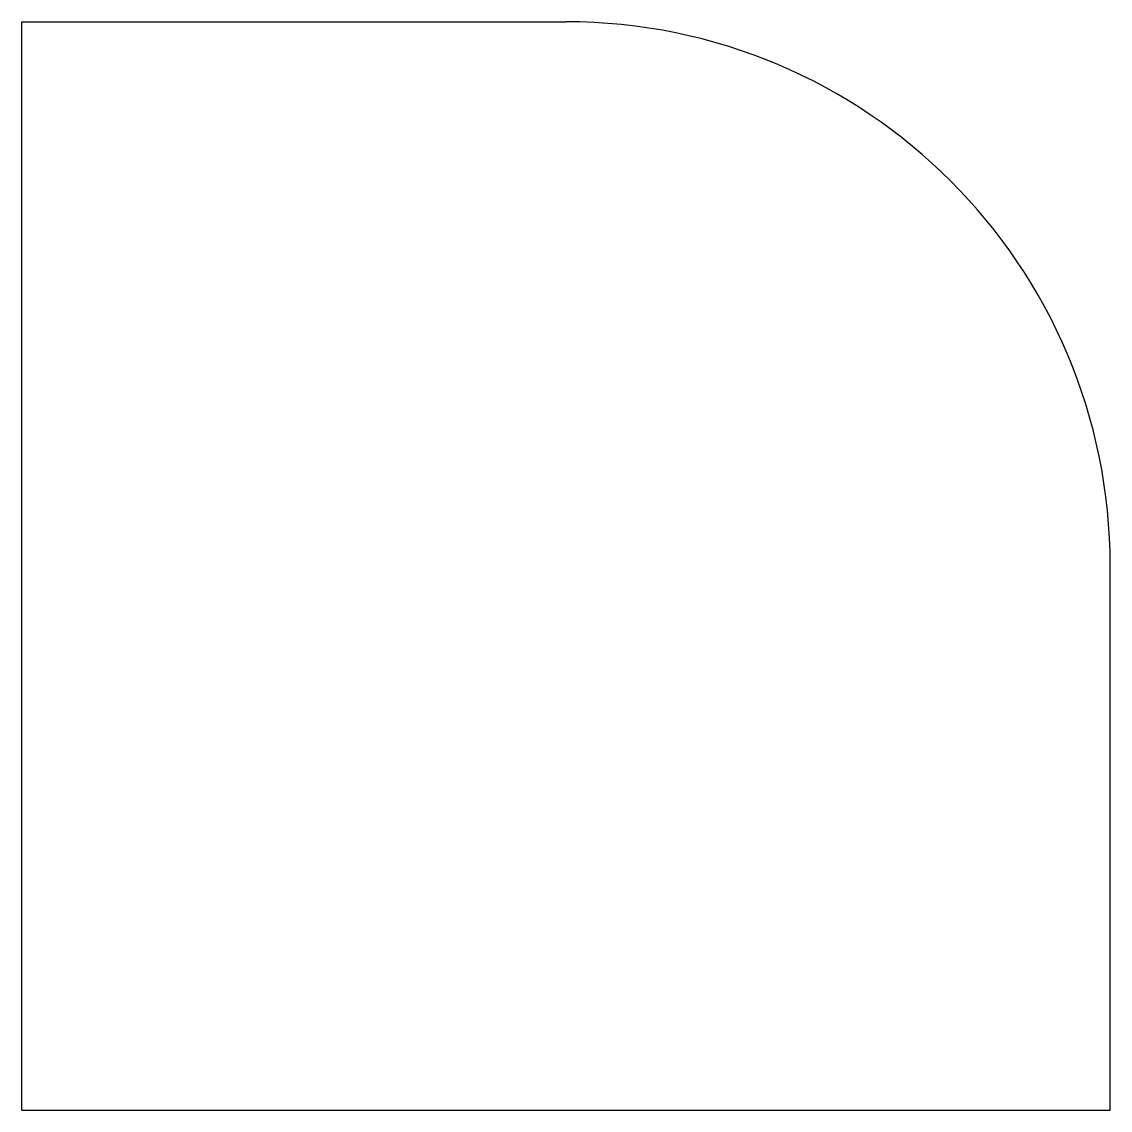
# Model space of a CAD drawing. Header units: millimetres. Extents: x 0 to 50, y 0 to 50.
import ezdxf

# ---------------------------------------------------------------- set-up
doc = ezdxf.new("R2010")
doc.units = ezdxf.units.MM
doc.layers.add('Pad_cs', color=7, linetype='CONTINUOUS')

msp = doc.modelspace()

# ---------------------------------------------------------------- linework, layer by layer
at = {"layer": 'Pad_cs'}
for p, q in [((0, 0, 5), (0, 50, 5)), ((0, 50, 5), (25, 50, 5)), ((50, 0, 5), (50, 25, 5)), ((0, 0, 5), (50, 0, 5))]:
    msp.add_line(p, q, dxfattribs=at)
msp.add_arc((25, 25, 5), 25, 0, 90, dxfattribs=at)

doc.saveas('drawing.dxf')
